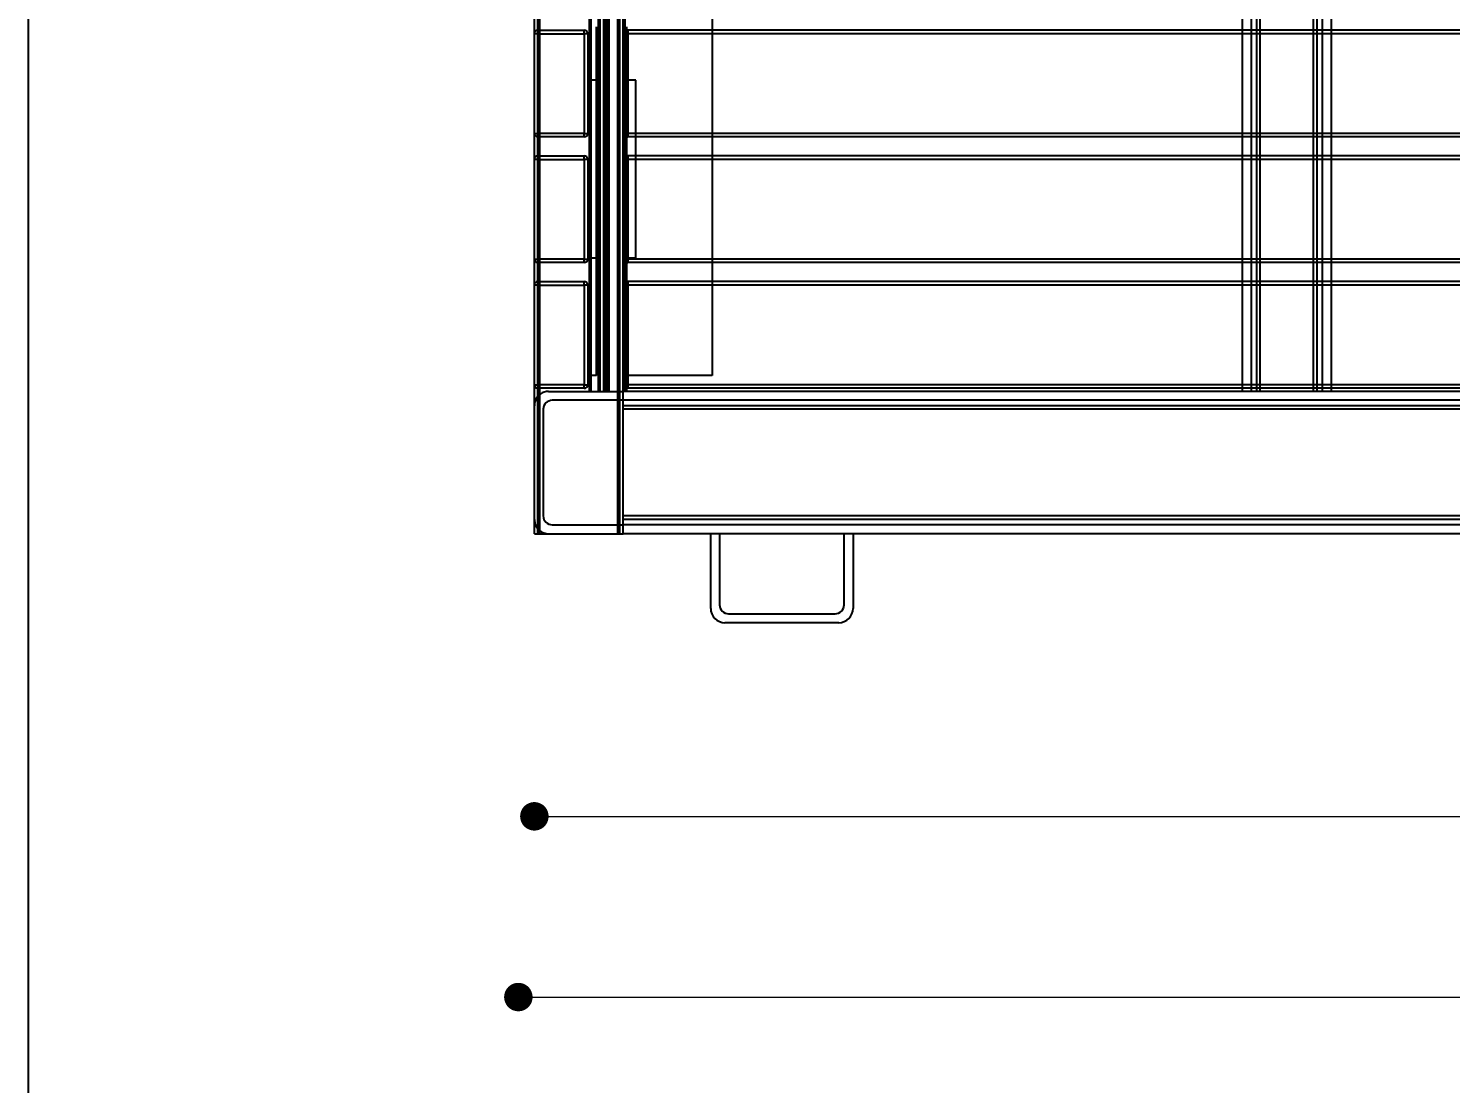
# Model space of a CAD drawing. Header units: millimetres. Extents: x 10366 to 13995, y 24552 to 29685.
# Drawn here: x 10366 to 11166, y 25764 to 26357 of the extents above; entities that cross this region are included whole.
import ezdxf

# ---------------------------------------------------------------- set-up
doc = ezdxf.new("R2010")
doc.units = ezdxf.units.MM
doc.header["$LTSCALE"] = 3
doc.layers.add('Default', color=7, linetype='Continuous')
doc.layers.add('Hidden_lines', color=7, linetype='Continuous')
doc.styles.get("Standard").update_dxf_attribs({"font": 'arial.ttf'})
doc.dimstyles.new('MATEUSZ', dxfattribs={"dimtxt": 35, "dimasz": 16, "dimexe": 0.18, "dimexo": 0.0625, "dimgap": 0.09, "dimtad": 0, "dimdec": 0, "dimdsep": 46, "dimtxsty": 'Standard', "dimblk": 'DOT', "dimcen": 0.09, "dimse1": 1, "dimse2": 1, "dimadec": 0, "dimazin": 0, "dimtfac": 1, "dimtdec": 0, "dimtofl": 0, "dimtmove": 0, "dimatfit": 3, "dimfxl": 1, "dimtolj": 1, "dimtzin": 0, "dimlwd": 9, "dimlwe": 9, "dimarcsym": 0})

# ---------------------------------------------------------------- blocks, each defined once
blk = doc.blocks.new('_Dot')
at = {"color": 0, "linetype": 'ByBlock', "lineweight": -2}
blk.add_line((-0.5, 0), (-1, 0), dxfattribs=at)
at = {"color": 0, "linetype": 'ByBlock', "const_width": 0.5}
blk.add_lwpolyline([(-0.25, 0, 1), (0.25, 0, 1)], format="xyb", close=True, dxfattribs=at)
blk = doc.blocks.new('*D25')
at = {"color": 0, "lineweight": 9, "transparency": 16777216}
for p, q in [((10657.56, 25812.31), (11209.82, 25812.31)), ((11863.56, 25812.31), (11311.3, 25812.31))]:
    blk.add_line(p, q, dxfattribs=at)
at = {"layer": 'Defpoints', "color": 0, "transparency": 16777216}
for p in [(10641.56, 26932.76), (11879.56, 26932.76), (11879.56, 25812.31)]:
    blk.add_point(p, dxfattribs=at)
at = {"color": 0, "lineweight": 9, "transparency": 16777216, "xscale": 16, "yscale": 16, "zscale": 16, "rotation": 180}
blk.add_blockref('_Dot', (10641.56, 25812.31), dxfattribs=at)
at = {"color": 0, "lineweight": 9, "transparency": 16777216, "xscale": 16, "yscale": 16, "zscale": 16}
blk.add_blockref('_Dot', (11879.56, 25812.31), dxfattribs=at)
at = {"color": 0, "transparency": 16777216, "insert": (11260.56, 25812.31), "char_height": 35, "attachment_point": 5}
blk.add_mtext('\\A1;1238', dxfattribs=at)
blk = doc.blocks.new('*D26')
at = {"color": 0, "lineweight": 9, "transparency": 16777216}
for p, q in [((10666.56, 25913.9), (11209.91, 25913.9)), ((11854.56, 25913.9), (11311.2, 25913.9))]:
    blk.add_line(p, q, dxfattribs=at)
at = {"layer": 'Defpoints', "color": 0, "transparency": 16777216}
for p in [(10650.56, 26156.51), (11870.56, 26156.51), (11870.56, 25913.9)]:
    blk.add_point(p, dxfattribs=at)
at = {"color": 0, "lineweight": 9, "transparency": 16777216, "xscale": 16, "yscale": 16, "zscale": 16, "rotation": 180}
blk.add_blockref('_Dot', (10650.56, 25913.9), dxfattribs=at)
at = {"color": 0, "lineweight": 9, "transparency": 16777216, "xscale": 16, "yscale": 16, "zscale": 16}
blk.add_blockref('_Dot', (11870.56, 25913.9), dxfattribs=at)
at = {"color": 0, "transparency": 16777216, "insert": (11260.56, 25913.9), "char_height": 35, "attachment_point": 5}
blk.add_mtext('\\A1;1220', dxfattribs=at)

msp = doc.modelspace()

# ---------------------------------------------------------------- linework, layer by layer
msp.add_lwpolyline([(10366.2, 24552.48), (10366.2, 29684.64), (13995, 29684.64), (13995, 24552.48)], close=True)
at = {"layer": 'Default'}
for p, q in [((10650.56, 26072.76), (10650.56, 26922.76)), ((10652.56, 26072.76), (10652.56, 26922.76)), ((10698.56, 26072.76), (10698.56, 26922.76)), ((10700.56, 26072.76), (10700.56, 26922.76)), ((10750.56, 26366.48), (10750.56, 26355.82)), ((11048.56, 26355.82), (11048.56, 26366.48)), ((11056.58, 26355.82), (11056.58, 26366.48)), ((11090.54, 26355.82), (11090.54, 26366.48)), ((11098.56, 26355.82), (11098.56, 26366.48)), ((10701.06, 26353.82), (10701.06, 26297.82)), ((11818.02, 26355.82), (10703.09, 26355.82)), ((10703.09, 26353.82), (10703.09, 26297.82)), ((11818.02, 26353.82), (10703.09, 26353.82)), ((11818.02, 26297.82), (10703.09, 26297.82)), ((10702.57, 26284.91), (10702.57, 26296.63)), ((11818.02, 26295.82), (10703.09, 26295.82)), ((10707.58, 26285.17), (10707.58, 26295.82)), ((10750.56, 26295.82), (10750.56, 26285.17)), ((11048.56, 26285.17), (11048.56, 26295.82)), ((11056.58, 26285.17), (11056.58, 26295.82)), ((11090.54, 26285.17), (11090.54, 26295.82)), ((11098.56, 26285.17), (11098.56, 26295.82)), ((10701.06, 26283.17), (10701.06, 26227.17)), ((11818.02, 26285.17), (10703.09, 26285.17)), ((11818.02, 26283.17), (10703.09, 26283.17)), ((10703.09, 26283.17), (10703.09, 26227.17)), ((11818.02, 26227.17), (10703.09, 26227.17)), ((11818.02, 26225.17), (10703.09, 26225.17)), ((10750.56, 26225.17), (10750.56, 26214.51)), ((11048.56, 26214.51), (11048.56, 26225.17)), ((11056.58, 26214.51), (11056.58, 26225.17)), ((11090.54, 26214.51), (11090.54, 26225.17)), ((11098.56, 26214.51), (11098.56, 26225.17)), ((10701.06, 26212.51), (10701.06, 26156.51)), ((11818.02, 26214.51), (10703.09, 26214.51)), ((10703.09, 26212.51), (10703.09, 26156.51)), ((11818.02, 26212.51), (10703.09, 26212.51)), ((10702.57, 26152.76), (10702.57, 26155.36)), ((11818.02, 26156.51), (10703.09, 26156.51)), ((11818.02, 26154.51), (10703.09, 26154.51)), ((11048.56, 26152.76), (11048.56, 26154.51)), ((11056.58, 26152.76), (11056.58, 26154.51)), ((11090.54, 26152.76), (11090.54, 26154.51)), ((11098.56, 26152.76), (11098.56, 26154.51)), ((11820.56, 26152.76), (10700.56, 26152.76)), ((10700.56, 26080.78), (10700.56, 26144.74)), ((11820.56, 26144.74), (10700.56, 26144.74)), ((11820.56, 26080.78), (10700.56, 26080.78)), ((10652.56, 26072.76), (10698.56, 26072.76)), ((11820.56, 26072.76), (10700.56, 26072.76)), ((10749.65, 26030.78), (10749.65, 26072.76)), ((10754.65, 26072.76), (10754.65, 26032.78)), ((10824.65, 26032.78), (10824.65, 26072.76)), ((10829.65, 26072.76), (10829.65, 26030.78)), ((10759.67, 26027.76), (10819.63, 26027.76)), ((10821.63, 26022.76), (10757.67, 26022.76))]:
    msp.add_line(p, q, dxfattribs=at)
for points in [[(10701.06, 26353.82, 0), (10701.07, 26354, 0), (10701.09, 26354.19, 0), (10701.14, 26354.37, 0), (10701.2, 26354.56, 0), (10701.29, 26354.74, 0), (10701.39, 26354.92, 0), (10701.51, 26355.09, 0), (10701.65, 26355.24, 0), (10701.81, 26355.38, 0), (10701.98, 26355.5, 0), (10702.16, 26355.6, 0), (10702.34, 26355.68, 0), (10702.53, 26355.75, 0), (10702.72, 26355.79, 0), (10702.91, 26355.82, 0), (10703.09, 26355.82, 0)], [(10703.09, 26353.82, 0), (10701.06, 26353.82, 0)], [(10703.09, 26355.82, 0), (10703.09, 26355.82, 0), (10703.09, 26355.82, 0), (10703.09, 26355.82, 0), (10703.09, 26355.82, 0), (10703.09, 26355.82, 0), (10703.09, 26355.82, 0), (10703.09, 26355.82, 0), (10703.09, 26355.82, 0), (10703.09, 26355.82, 0), (10703.09, 26355.82, 0), (10703.09, 26355.82, 0), (10703.09, 26355.82, 0), (10703.09, 26355.82, 0), (10703.09, 26355.81, 0), (10703.09, 26355.77, 0), (10703.09, 26355.58, 0), (10703.09, 26353.82, 0)], [(10701.06, 26297.82, 0), (10701.06, 26297.82, 0), (10701.06, 26297.82, 0), (10701.06, 26297.82, 0), (10701.06, 26297.82, 0), (10701.06, 26297.82, 0), (10701.06, 26297.82, 0), (10701.06, 26297.82, 0), (10701.06, 26297.82, 0), (10701.06, 26297.82, 0), (10701.06, 26297.82, 0), (10701.06, 26297.82, 0), (10701.06, 26297.82, 0), (10701.06, 26297.82, 0), (10701.07, 26297.82, 0), (10701.12, 26297.82, 0), (10701.31, 26297.82, 0), (10703.09, 26297.82, 0)], [(10701.06, 26297.82, 0), (10701.07, 26297.64, 0), (10701.09, 26297.46, 0), (10701.14, 26297.27, 0), (10701.2, 26297.09, 0), (10701.29, 26296.91, 0), (10701.39, 26296.73, 0), (10701.51, 26296.56, 0), (10701.65, 26296.41, 0), (10701.81, 26296.27, 0), (10701.98, 26296.15, 0), (10702.16, 26296.05, 0), (10702.34, 26295.97, 0), (10702.53, 26295.9, 0), (10702.72, 26295.86, 0), (10702.91, 26295.83, 0), (10703.09, 26295.82, 0)], [(10703.09, 26295.82, 0), (10702.91, 26295.83, 0), (10702.72, 26295.86, 0), (10702.53, 26295.9, 0), (10702.34, 26295.97, 0), (10702.16, 26296.05, 0), (10701.98, 26296.15, 0), (10701.81, 26296.27, 0), (10701.65, 26296.41, 0), (10701.51, 26296.56, 0), (10701.39, 26296.73, 0), (10701.29, 26296.91, 0), (10701.2, 26297.09, 0), (10701.14, 26297.27, 0), (10701.09, 26297.46, 0), (10701.07, 26297.64, 0), (10701.06, 26297.82, 0)], [(10703.09, 26297.82, 0), (10703.09, 26295.82, 0)], [(10701.06, 26283.17, 0), (10701.07, 26283.35, 0), (10701.09, 26283.53, 0), (10701.14, 26283.72, 0), (10701.2, 26283.9, 0), (10701.29, 26284.08, 0), (10701.39, 26284.26, 0), (10701.51, 26284.43, 0), (10701.65, 26284.58, 0), (10701.81, 26284.72, 0), (10701.98, 26284.84, 0), (10702.16, 26284.94, 0), (10702.34, 26285.03, 0), (10702.53, 26285.09, 0), (10702.72, 26285.13, 0), (10702.91, 26285.16, 0), (10703.09, 26285.17, 0)], [(10703.09, 26283.17, 0), (10701.06, 26283.17, 0)], [(10703.09, 26285.17, 0), (10703.09, 26285.17, 0), (10703.09, 26285.17, 0), (10703.09, 26285.17, 0), (10703.09, 26285.17, 0), (10703.09, 26285.17, 0), (10703.09, 26285.17, 0), (10703.09, 26285.17, 0), (10703.09, 26285.17, 0), (10703.09, 26285.17, 0), (10703.09, 26285.17, 0), (10703.09, 26285.17, 0), (10703.09, 26285.17, 0), (10703.09, 26285.16, 0), (10703.09, 26285.15, 0), (10703.09, 26285.11, 0), (10703.09, 26284.92, 0), (10703.09, 26283.17, 0)], [(10701.06, 26227.17, 0), (10701.07, 26226.99, 0), (10701.09, 26226.8, 0), (10701.14, 26226.62, 0), (10701.2, 26226.43, 0), (10701.29, 26226.25, 0), (10701.39, 26226.07, 0), (10701.51, 26225.91, 0), (10701.65, 26225.75, 0), (10701.81, 26225.61, 0), (10701.98, 26225.49, 0), (10702.16, 26225.39, 0), (10702.34, 26225.31, 0), (10702.53, 26225.24, 0), (10702.72, 26225.2, 0), (10702.91, 26225.17, 0), (10703.09, 26225.17, 0)], [(10703.09, 26225.17, 0), (10702.91, 26225.17, 0), (10702.72, 26225.2, 0), (10702.53, 26225.24, 0), (10702.34, 26225.31, 0), (10702.16, 26225.39, 0), (10701.98, 26225.49, 0), (10701.81, 26225.61, 0), (10701.65, 26225.75, 0), (10701.51, 26225.91, 0), (10701.39, 26226.07, 0), (10701.29, 26226.25, 0), (10701.2, 26226.43, 0), (10701.14, 26226.62, 0), (10701.09, 26226.8, 0), (10701.07, 26226.99, 0), (10701.06, 26227.17, 0)], [(10701.06, 26227.17, 0), (10701.06, 26227.17, 0), (10701.06, 26227.17, 0), (10701.06, 26227.17, 0), (10701.06, 26227.17, 0), (10701.06, 26227.17, 0), (10701.06, 26227.17, 0), (10701.06, 26227.17, 0), (10701.06, 26227.17, 0), (10701.06, 26227.17, 0), (10701.06, 26227.17, 0), (10701.06, 26227.17, 0), (10701.06, 26227.17, 0), (10701.06, 26227.17, 0), (10701.07, 26227.17, 0), (10701.12, 26227.17, 0), (10701.31, 26227.17, 0), (10703.09, 26227.17, 0)], [(10703.09, 26227.17, 0), (10703.09, 26225.17, 0)], [(10701.06, 26212.51, 0), (10701.07, 26212.69, 0), (10701.09, 26212.87, 0), (10701.14, 26213.06, 0), (10701.2, 26213.24, 0), (10701.29, 26213.43, 0), (10701.39, 26213.6, 0), (10701.51, 26213.77, 0), (10701.65, 26213.92, 0), (10701.81, 26214.06, 0), (10701.98, 26214.18, 0), (10702.16, 26214.28, 0), (10702.34, 26214.37, 0), (10702.53, 26214.43, 0), (10702.72, 26214.47, 0), (10702.91, 26214.5, 0), (10703.09, 26214.51, 0)], [(10703.09, 26212.51, 0), (10701.06, 26212.51, 0)], [(10703.09, 26214.51, 0), (10703.09, 26214.51, 0), (10703.09, 26214.51, 0), (10703.09, 26214.51, 0), (10703.09, 26214.51, 0), (10703.09, 26214.51, 0), (10703.09, 26214.51, 0), (10703.09, 26214.51, 0), (10703.09, 26214.51, 0), (10703.09, 26214.51, 0), (10703.09, 26214.51, 0), (10703.09, 26214.51, 0), (10703.09, 26214.51, 0), (10703.09, 26214.5, 0), (10703.09, 26214.49, 0), (10703.09, 26214.45, 0), (10703.09, 26214.26, 0), (10703.09, 26212.51, 0)], [(10703.09, 26154.51, 0), (10702.91, 26154.52, 0), (10702.72, 26154.54, 0), (10702.53, 26154.58, 0), (10702.34, 26154.65, 0), (10702.16, 26154.73, 0), (10701.98, 26154.83, 0), (10701.81, 26154.95, 0), (10701.65, 26155.09, 0), (10701.51, 26155.25, 0), (10701.39, 26155.41, 0), (10701.29, 26155.59, 0), (10701.2, 26155.77, 0), (10701.14, 26155.96, 0), (10701.09, 26156.14, 0), (10701.07, 26156.33, 0), (10701.06, 26156.51, 0)], [(10701.06, 26156.51, 0), (10701.06, 26156.51, 0), (10701.06, 26156.51, 0), (10701.06, 26156.51, 0), (10701.06, 26156.51, 0), (10701.06, 26156.51, 0), (10701.06, 26156.51, 0), (10701.06, 26156.51, 0), (10701.06, 26156.51, 0), (10701.06, 26156.51, 0), (10701.06, 26156.51, 0), (10701.06, 26156.51, 0), (10701.06, 26156.51, 0), (10701.06, 26156.51, 0), (10701.07, 26156.51, 0), (10701.12, 26156.51, 0), (10701.31, 26156.51, 0), (10703.09, 26156.51, 0)], [(10703.09, 26156.51, 0), (10703.09, 26154.51, 0)], [(10700.56, 26144.74, 0), (10700.56, 26152.76, 0)], [(10700.56, 26072.76, 0), (10700.56, 26072.76, 0), (10700.56, 26072.76, 0), (10700.56, 26072.76, 0), (10700.56, 26072.76, 0), (10700.56, 26072.76, 0), (10700.56, 26072.76, 0), (10700.56, 26072.76, 0), (10700.56, 26072.76, 0), (10700.56, 26072.76, 0), (10700.56, 26072.76, 0), (10700.56, 26072.76, 0), (10700.56, 26072.76, 0), (10700.56, 26072.78, 0), (10700.56, 26072.82, 0), (10700.56, 26073, 0), (10700.56, 26073.75, 0), (10700.56, 26080.78, 0)], [(10650.56, 26072.76, 0), (10650.56, 26072.76, 0), (10650.56, 26072.76, 0), (10650.56, 26072.76, 0), (10650.56, 26072.76, 0), (10650.56, 26072.76, 0), (10650.56, 26072.76, 0), (10650.56, 26072.76, 0), (10650.56, 26072.76, 0), (10650.56, 26072.76, 0), (10650.56, 26072.76, 0), (10650.56, 26072.76, 0), (10650.56, 26072.76, 0), (10650.56, 26072.76, 0), (10650.57, 26072.76, 0), (10650.62, 26072.76, 0), (10650.81, 26072.76, 0), (10652.56, 26072.76, 0)], [(10698.56, 26072.76, 0), (10700.56, 26072.76, 0)]]:
    msp.add_polyline3d(points, dxfattribs=at)
for centre, radius, start, end in [((10652.56, 26353.82), 2, 136.7883, 180), ((10652.56, 26283.17), 2, 143.54915, 180), ((10652.56, 26227.17), 2, 180, 213.00851), ((10652.56, 26212.51), 2, 142.92519, 180), ((10652.56, 26156.51), 2, 180, 212.35004), ((10658.58, 26144.74), 8.02, 161.67284, 180), ((10658.58, 26080.78), 8.02, 180, 195.93838), ((10658.58, 26080.78), 8.02, 250.6196, 270), ((10757.67, 26030.78), 8.02, 180, 270), ((10757.67, 26030.78), 8.02, 180, 270), ((10759.67, 26032.78), 5.02, 180, 270), ((10819.63, 26032.78), 5.02, 270, 0), ((10821.63, 26030.78), 8.02, 270, 0)]:
    msp.add_arc(centre, radius, start, end, dxfattribs=at)
at = {"layer": 'Hidden_lines'}
for p, q in [((10653.56, 26072.76), (10653.56, 26922.76)), ((10681.57, 26152.76), (10681.57, 26922.76)), ((10682.57, 26152.76), (10682.57, 26922.76)), ((10686.57, 26152.76), (10686.57, 26922.76)), ((10687.57, 26152.76), (10687.57, 26922.76)), ((10689.59, 26152.76), (10689.59, 26922.76)), ((10690.59, 26152.76), (10690.59, 26922.76)), ((10691.59, 26152.76), (10691.59, 26922.76)), ((10692.59, 26152.76), (10692.59, 26922.76)), ((10697.56, 26072.76), (10697.56, 26922.76)), ((10701.57, 26152.76), (10701.57, 26922.76)), ((11053.56, 26152.76), (11053.56, 26922.76)), ((11058.58, 26152.76), (11058.58, 26922.76)), ((11088.54, 26152.76), (11088.54, 26922.76)), ((11093.56, 26152.76), (11093.56, 26922.76)), ((10652.56, 26355.82), (10678.56, 26355.82)), ((10652.56, 26353.82), (10678.56, 26353.82)), ((10678.56, 26353.82), (10678.56, 26297.82)), ((10680.56, 26353.82), (10680.56, 26297.82)), ((10682.57, 26327.76), (10682.57, 26357.76)), ((10685.57, 26327.76), (10685.57, 26357.76)), ((10702.57, 26296.63), (10702.57, 26357.76)), ((10750.56, 26355.82), (10750.56, 26295.82)), ((11048.56, 26295.82), (11048.56, 26355.82)), ((11056.58, 26295.82), (11056.58, 26355.82)), ((11090.54, 26295.82), (11090.54, 26355.82)), ((11098.56, 26295.82), (11098.56, 26355.82)), ((10682.57, 26227.76), (10682.57, 26327.76)), ((10685.57, 26327.76), (10682.57, 26327.76)), ((10685.57, 26227.76), (10685.57, 26327.76)), ((10707.58, 26327.76), (10700.56, 26327.76)), ((10707.58, 26295.82), (10707.58, 26327.76)), ((10678.56, 26297.82), (10652.56, 26297.82)), ((10678.56, 26295.82), (10652.56, 26295.82)), ((10652.56, 26285.17), (10678.56, 26285.17)), ((10652.56, 26283.17), (10678.56, 26283.17)), ((10678.56, 26283.17), (10678.56, 26227.17)), ((10680.56, 26283.17), (10680.56, 26227.17)), ((10702.57, 26155.36), (10702.57, 26284.91)), ((10707.58, 26227.76), (10707.58, 26285.17)), ((10750.56, 26285.17), (10750.56, 26225.17)), ((11048.56, 26225.17), (11048.56, 26285.17)), ((11056.58, 26225.17), (11056.58, 26285.17)), ((11090.54, 26225.17), (11090.54, 26285.17)), ((11098.56, 26225.17), (11098.56, 26285.17)), ((10678.56, 26227.17), (10652.56, 26227.17)), ((10682.57, 26161.64), (10682.57, 26227.76)), ((10682.57, 26227.76), (10685.57, 26227.76)), ((10685.57, 26161.64), (10685.57, 26227.76)), ((10700.56, 26227.76), (10707.58, 26227.76)), ((10678.56, 26225.17), (10652.56, 26225.17)), ((10652.56, 26214.51), (10678.56, 26214.51)), ((10652.56, 26212.51), (10678.56, 26212.51)), ((10678.56, 26212.51), (10678.56, 26156.51)), ((10680.56, 26212.51), (10680.56, 26156.51)), ((10750.56, 26214.51), (10750.56, 26161.64)), ((11048.56, 26154.51), (11048.56, 26214.51)), ((11056.58, 26154.51), (11056.58, 26214.51)), ((11090.54, 26154.51), (11090.54, 26214.51)), ((11098.56, 26154.51), (11098.56, 26214.51)), ((10685.57, 26161.64), (10682.57, 26161.64)), ((10750.56, 26161.64), (10700.56, 26161.64)), ((10678.56, 26156.51), (10652.56, 26156.51)), ((10678.56, 26154.51), (10652.56, 26154.51)), ((10658.58, 26152.76), (10700.56, 26152.76)), ((10700.56, 26147.76), (10660.58, 26147.76)), ((11820.56, 26147.76), (10700.56, 26147.76)), ((10655.56, 26142.74), (10655.56, 26082.78)), ((11820.56, 26142.74), (10700.56, 26142.74)), ((11820.56, 26082.78), (10700.56, 26082.78)), ((10660.58, 26077.76), (10700.56, 26077.76)), ((11820.56, 26077.76), (10700.56, 26077.76))]:
    msp.add_line(p, q, dxfattribs=at)
for points in [[(10652.56, 26353.82, 0), (10650.56, 26353.82, 0)], [(10678.56, 26353.82, 0), (10678.56, 26355.82, 0)], [(10680.56, 26353.82, 0), (10680.56, 26353.82, 0), (10680.56, 26353.82, 0), (10680.56, 26353.82, 0), (10680.56, 26353.82, 0), (10680.56, 26353.82, 0), (10680.56, 26353.82, 0), (10680.56, 26353.82, 0), (10680.56, 26353.82, 0), (10680.56, 26353.82, 0), (10680.56, 26353.82, 0), (10680.56, 26353.82, 0), (10680.56, 26353.82, 0), (10680.54, 26353.82, 0), (10680.5, 26353.82, 0), (10680.31, 26353.82, 0), (10678.56, 26353.82, 0)], [(10650.56, 26297.82, 0), (10650.56, 26297.82, 0), (10650.56, 26297.82, 0), (10650.56, 26297.82, 0), (10650.56, 26297.82, 0), (10650.56, 26297.82, 0), (10650.56, 26297.82, 0), (10650.56, 26297.82, 0), (10650.56, 26297.82, 0), (10650.56, 26297.82, 0), (10650.56, 26297.82, 0), (10650.56, 26297.82, 0), (10650.56, 26297.82, 0), (10650.56, 26297.82, 0), (10650.57, 26297.82, 0), (10650.62, 26297.82, 0), (10650.81, 26297.82, 0), (10652.56, 26297.82, 0)], [(10678.56, 26295.82, 0), (10678.56, 26295.82, 0), (10678.56, 26295.82, 0), (10678.56, 26295.82, 0), (10678.56, 26295.82, 0), (10678.56, 26295.82, 0), (10678.56, 26295.82, 0), (10678.56, 26295.82, 0), (10678.56, 26295.82, 0), (10678.56, 26295.82, 0), (10678.56, 26295.82, 0), (10678.56, 26295.83, 0), (10678.56, 26295.83, 0), (10678.56, 26295.84, 0), (10678.56, 26295.88, 0), (10678.56, 26296.07, 0), (10678.56, 26297.82, 0)], [(10678.56, 26297.82, 0), (10680.56, 26297.82, 0)], [(10652.56, 26283.17, 0), (10650.56, 26283.17, 0)], [(10678.56, 26283.17, 0), (10678.56, 26285.17, 0)], [(10680.56, 26283.17, 0), (10680.56, 26283.17, 0), (10680.56, 26283.17, 0), (10680.56, 26283.17, 0), (10680.56, 26283.17, 0), (10680.56, 26283.17, 0), (10680.56, 26283.17, 0), (10680.56, 26283.17, 0), (10680.56, 26283.17, 0), (10680.56, 26283.17, 0), (10680.56, 26283.17, 0), (10680.56, 26283.17, 0), (10680.56, 26283.17, 0), (10680.54, 26283.17, 0), (10680.5, 26283.17, 0), (10680.31, 26283.17, 0), (10678.56, 26283.17, 0)], [(10650.56, 26227.17, 0), (10650.56, 26227.17, 0), (10650.56, 26227.17, 0), (10650.56, 26227.17, 0), (10650.56, 26227.17, 0), (10650.56, 26227.17, 0), (10650.56, 26227.17, 0), (10650.56, 26227.17, 0), (10650.56, 26227.17, 0), (10650.56, 26227.17, 0), (10650.56, 26227.17, 0), (10650.56, 26227.17, 0), (10650.56, 26227.17, 0), (10650.56, 26227.17, 0), (10650.57, 26227.17, 0), (10650.62, 26227.17, 0), (10650.81, 26227.17, 0), (10652.56, 26227.17, 0)], [(10678.56, 26225.17, 0), (10678.56, 26225.17, 0), (10678.56, 26225.17, 0), (10678.56, 26225.17, 0), (10678.56, 26225.17, 0), (10678.56, 26225.17, 0), (10678.56, 26225.17, 0), (10678.56, 26225.17, 0), (10678.56, 26225.17, 0), (10678.56, 26225.17, 0), (10678.56, 26225.17, 0), (10678.56, 26225.17, 0), (10678.56, 26225.17, 0), (10678.56, 26225.18, 0), (10678.56, 26225.22, 0), (10678.56, 26225.41, 0), (10678.56, 26227.17, 0)], [(10678.56, 26227.17, 0), (10680.56, 26227.17, 0)], [(10652.56, 26212.51, 0), (10650.56, 26212.51, 0)], [(10678.56, 26212.51, 0), (10678.56, 26214.51, 0)], [(10680.56, 26212.51, 0), (10680.56, 26212.51, 0), (10680.56, 26212.51, 0), (10680.56, 26212.51, 0), (10680.56, 26212.51, 0), (10680.56, 26212.51, 0), (10680.56, 26212.51, 0), (10680.56, 26212.51, 0), (10680.56, 26212.51, 0), (10680.56, 26212.51, 0), (10680.56, 26212.51, 0), (10680.56, 26212.51, 0), (10680.56, 26212.51, 0), (10680.54, 26212.51, 0), (10680.5, 26212.51, 0), (10680.31, 26212.51, 0), (10678.56, 26212.51, 0)], [(10650.56, 26156.51, 0), (10650.56, 26156.51, 0), (10650.56, 26156.51, 0), (10650.56, 26156.51, 0), (10650.56, 26156.51, 0), (10650.56, 26156.51, 0), (10650.56, 26156.51, 0), (10650.56, 26156.51, 0), (10650.56, 26156.51, 0), (10650.56, 26156.51, 0), (10650.56, 26156.51, 0), (10650.56, 26156.51, 0), (10650.56, 26156.51, 0), (10650.56, 26156.51, 0), (10650.57, 26156.51, 0), (10650.62, 26156.51, 0), (10650.81, 26156.51, 0), (10652.56, 26156.51, 0)], [(10678.56, 26156.51, 0), (10680.56, 26156.51, 0)], [(10678.56, 26154.51, 0), (10678.56, 26154.51, 0), (10678.56, 26154.51, 0), (10678.56, 26154.51, 0), (10678.56, 26154.51, 0), (10678.56, 26154.51, 0), (10678.56, 26154.51, 0), (10678.56, 26154.51, 0), (10678.56, 26154.51, 0), (10678.56, 26154.51, 0), (10678.56, 26154.51, 0), (10678.56, 26154.51, 0), (10678.56, 26154.51, 0), (10678.56, 26154.52, 0), (10678.56, 26154.57, 0), (10678.56, 26154.75, 0), (10678.56, 26156.51, 0)]]:
    msp.add_polyline3d(points, dxfattribs=at)
for centre, radius, start, end in [((10652.56, 26353.82), 2, 90, 136.7883), ((10678.56, 26353.82), 2, 0, 90), ((10652.56, 26297.82), 2, 180, 270), ((10678.56, 26297.82), 2, 270, 0), ((10652.56, 26283.17), 2, 90, 143.54915), ((10678.56, 26283.17), 2, 0, 90), ((10652.56, 26227.17), 2, 213.00851, 270), ((10678.56, 26227.17), 2, 270, 0), ((10652.56, 26212.51), 2, 90, 142.92519), ((10678.56, 26212.51), 2, 0, 90), ((10652.56, 26156.51), 2, 212.35004, 270), ((10678.56, 26156.51), 2, 270, 0), ((10658.58, 26144.74), 8.02, 90, 161.67284), ((10660.58, 26142.74), 5.02, 90, 180), ((10660.58, 26082.78), 5.02, 180, 270), ((10658.58, 26080.78), 8.02, 195.93838, 250.6196)]:
    msp.add_arc(centre, radius, start, end, dxfattribs=at)

# ---------------------------------------------------------------- dimensions: what is measured, and where the dimension line sits
for base, p1, p2, picture, middle in [((11879.56, 25812.31), (10641.56, 26932.76), (11879.56, 26932.76), '*D25', (11260.56, 25812.31)), ((11870.56, 25913.9), (10650.56, 26156.51), (11870.56, 26156.51), '*D26', (11260.56, 25913.9))]:
    dim = msp.add_linear_dim(base=base, p1=p1, p2=p2, dimstyle='MATEUSZ')
    dim.commit()
    dim.dimension.update_dxf_attribs({"geometry": picture, "text_midpoint": middle})

doc.saveas('drawing.dxf')
